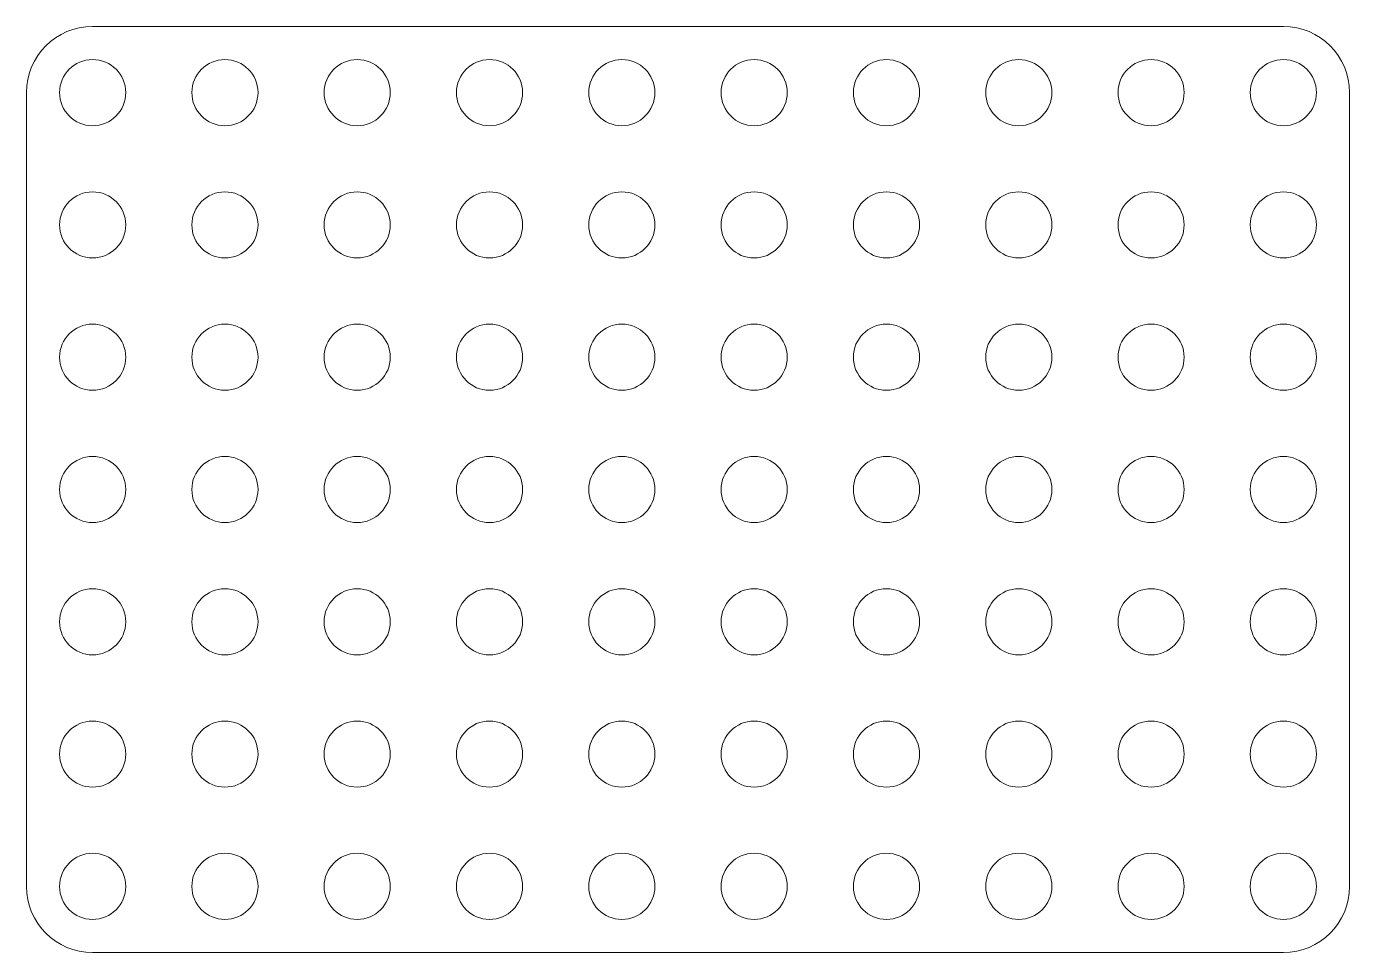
# Model space of a CAD drawing. Header units: millimetres. Extents: x -50 to 50, y -35 to 35.
import ezdxf

# ---------------------------------------------------------------- set-up
doc = ezdxf.new("R2010")
doc.units = ezdxf.units.MM

msp = doc.modelspace()

# ---------------------------------------------------------------- linework, layer by layer
at = {"color": 7, "linetype": 'Continuous', "lineweight": 15}
for p, q in [((45, 35), (-45, 35)), ((-50, 30), (-50, -30)), ((50, -30), (50, 30)), ((-45, -35), (45, -35))]:
    msp.add_line(p, q, dxfattribs=at)
for centre in [(-45, 30), (-35, 30), (-25, 30), (-15, 30), (-5, 30), (5, 30), (15, 30), (25, 30), (35, 30), (45, 30), (-45, 20), (-35, 20), (-25, 20), (-15, 20), (-5, 20), (5, 20), (15, 20), (25, 20), (35, 20), (45, 20), (-45, 10), (-35, 10), (-25, 10), (-15, 10), (-5, 10), (5, 10), (15, 10), (25, 10), (35, 10), (45, 10), (-45, 0), (-35, 0), (-25, 0), (-15, 0), (-5, 0), (5, 0), (15, 0), (25, 0), (35, 0), (45, 0), (-45, -10), (-35, -10), (-25, -10), (-15, -10), (-5, -10), (5, -10), (15, -10), (25, -10), (35, -10), (45, -10), (-45, -20), (-35, -20), (-25, -20), (-15, -20), (-5, -20), (5, -20), (15, -20), (25, -20), (35, -20), (45, -20), (-45, -30), (-35, -30), (-25, -30), (-15, -30), (-5, -30), (5, -30), (15, -30), (25, -30), (35, -30), (45, -30)]:
    msp.add_circle(centre, 2.5, dxfattribs=at)
for centre, start, end in [((-45, 30), 90, 180), ((45, 30), 0, 90), ((-45, -30), 180, 270), ((45, -30), 270, 0)]:
    msp.add_arc(centre, 5, start, end, dxfattribs=at)

doc.saveas('drawing.dxf')
